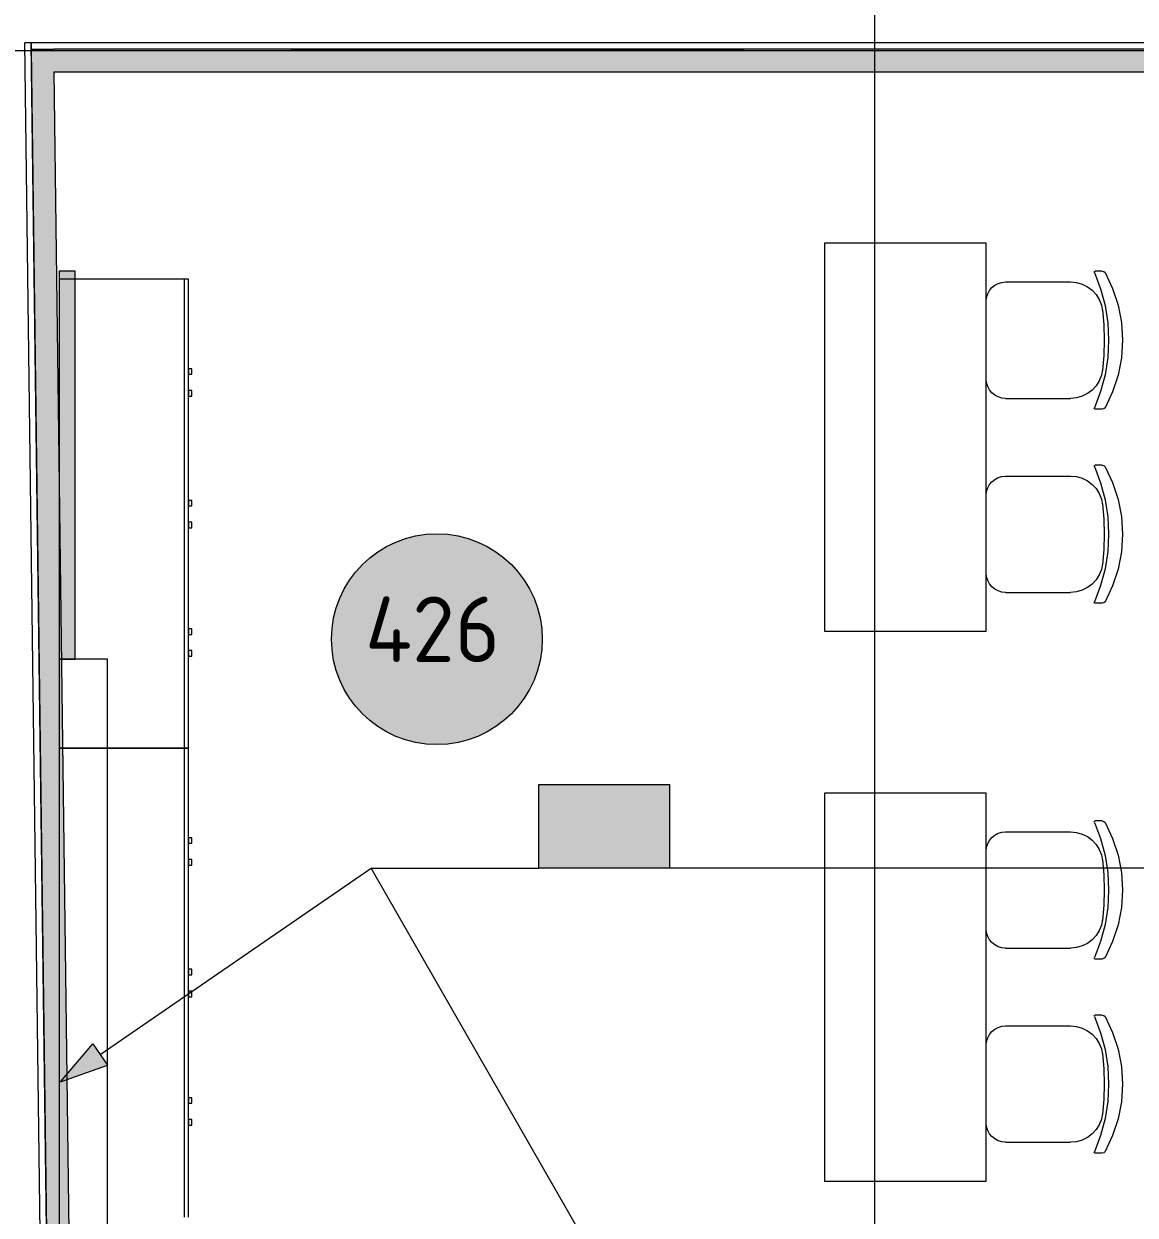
# Model space of a CAD drawing. Header units: millimetres. Extents: x 0 to 1189, y 0 to 841.
# Drawn here: x 378.85 to 413.22, y 334.86 to 371.69 of the extents above; entities that cross this region are included whole.
import ezdxf

# ---------------------------------------------------------------- set-up
doc = ezdxf.new("R2010")
doc.units = ezdxf.units.MM

msp = doc.modelspace()

# ---------------------------------------------------------------- hatches: boundary and pattern name
at = {"true_color": 0xf1d696}
h = msp.add_hatch(color=41, dxfattribs=at)
h.dxf.hatch_style = 2
h.paths.add_polyline_path([(379.076579, 370.904337), (379.77658, 370.904337), (379.78558, 370.204336)])
h = msp.add_hatch(color=41, dxfattribs=at)
h.dxf.hatch_style = 2
h.paths.add_polyline_path([(379.78558, 370.204336), (379.085579, 370.204336), (379.076579, 370.904337)])
h = msp.add_hatch(color=41, dxfattribs=at)
h.dxf.hatch_style = 2
h.paths.add_polyline_path([(379.78558, 370.204336), (379.77658, 370.904337), (449.193686, 370.904337), (449.193686, 370.204336)])
h = msp.add_hatch(color=41, dxfattribs=at)
h.dxf.hatch_style = 2
h.paths.add_polyline_path([(379.78558, 370.204336), (380.533581, 312.805249), (379.83358, 312.804249), (379.085579, 370.204336)])
at = {"true_color": 0x999999}
h = msp.add_hatch(color=253, dxfattribs=at)
h.dxf.hatch_style = 2
h.paths.add_polyline_path([(379.93958, 352.050309), (379.93958, 364.050327), (380.439581, 364.050327), (380.439581, 352.050309)])
at = {"true_color": 0xffffff}
h = msp.add_hatch(color=7, dxfattribs=at)
edge = h.paths.add_edge_path()
edge.add_arc((391.624598, 352.665809), 3.260255, 0, 360)
h = msp.add_hatch(color=7, dxfattribs=at)
h.dxf.hatch_style = 2
h.paths.add_polyline_path([(394.775603, 348.174303), (398.815609, 348.174303), (398.815609, 345.586299), (394.775603, 345.586299)])
h = msp.add_hatch(color=7, dxfattribs=at)
h.dxf.hatch_style = 2
h.paths.add_polyline_path([(394.775603, 348.174303), (398.815609, 348.174303), (398.815609, 345.586299), (394.775603, 345.586299)])
h = msp.add_hatch(color=7, dxfattribs=at)
h.dxf.hatch_style = 2
h.paths.add_polyline_path([(394.775603, 348.174303), (398.815609, 348.174303), (398.815609, 345.586299), (394.775603, 345.586299)])
at = {"true_color": 0x0077b0}
h = msp.add_hatch(color=144, dxfattribs=at)
h.paths.add_polyline_path([(395.987293, 346.776842), (395.987293, 347.583821), (395.957803, 347.740504), (395.868781, 347.871556), (395.740142, 347.957959), (395.583803, 347.987311), (395.427327, 347.957959), (395.296069, 347.871556), (395.208632, 347.740504), (395.180314, 347.583821), (395.180314, 346.776842), (395.208632, 346.620504), (395.296069, 346.491864), (395.427327, 346.402842), (395.583803, 346.373352), (395.740142, 346.402842), (395.868781, 346.491864), (395.957803, 346.620504)])
h.paths.add_polyline_path([(396.187935, 346.776842), (396.176782, 346.656186), (396.143356, 346.54416), (396.087709, 346.441126), (396.009893, 346.347445), (395.918124, 346.270146), (395.816072, 346.215636), (395.704407, 346.183347), (395.583803, 346.17271), (395.462071, 346.183347), (395.350364, 346.215636), (395.248165, 346.270146), (395.154958, 346.347445), (395.077228, 346.441126), (395.02177, 346.54416), (394.988534, 346.656186), (394.977466, 346.776842), (394.977466, 347.583821), (394.988534, 347.705554), (395.02177, 347.817261), (395.077228, 347.91946), (395.154958, 348.012667), (395.248165, 348.090483), (395.350364, 348.14613), (395.462071, 348.179556), (395.583803, 348.190709), (395.704459, 348.179599), (395.816485, 348.146474), (395.919519, 348.091646), (396.0132, 348.015423), (396.089104, 347.921785), (396.143769, 347.818639), (396.176833, 347.705984), (396.187935, 347.583821)])
h = msp.add_hatch(color=144, dxfattribs=at)
h.paths.add_polyline_path([(395.987293, 346.776842), (395.987293, 347.583821), (395.957803, 347.740504), (395.868781, 347.871556), (395.740142, 347.957959), (395.583803, 347.987311), (395.427327, 347.957959), (395.296069, 347.871556), (395.208632, 347.740504), (395.180314, 347.583821), (395.180314, 346.776842), (395.208632, 346.620504), (395.296069, 346.491864), (395.427327, 346.402842), (395.583803, 346.373352), (395.740142, 346.402842), (395.868781, 346.491864), (395.957803, 346.620504)])
h.paths.add_polyline_path([(396.187935, 346.776842), (396.176782, 346.656186), (396.143356, 346.54416), (396.087709, 346.441126), (396.009893, 346.347445), (395.918124, 346.270146), (395.816072, 346.215636), (395.704407, 346.183347), (395.583803, 346.17271), (395.462071, 346.183347), (395.350364, 346.215636), (395.248165, 346.270146), (395.154958, 346.347445), (395.077228, 346.441126), (395.02177, 346.54416), (394.988534, 346.656186), (394.977466, 346.776842), (394.977466, 347.583821), (394.988534, 347.705554), (395.02177, 347.817261), (395.077228, 347.91946), (395.154958, 348.012667), (395.248165, 348.090483), (395.350364, 348.14613), (395.462071, 348.179556), (395.583803, 348.190709), (395.704459, 348.179599), (395.816485, 348.146474), (395.919519, 348.091646), (396.0132, 348.015423), (396.089104, 347.921785), (396.143769, 347.818639), (396.176833, 347.705984), (396.187935, 347.583821)])
h = msp.add_hatch(color=144, dxfattribs=at)
h.paths.add_polyline_path([(395.987293, 346.776842), (395.987293, 347.583821), (395.957803, 347.740504), (395.868781, 347.871556), (395.740142, 347.957959), (395.583803, 347.987311), (395.427327, 347.957959), (395.296069, 347.871556), (395.208632, 347.740504), (395.180314, 347.583821), (395.180314, 346.776842), (395.208632, 346.620504), (395.296069, 346.491864), (395.427327, 346.402842), (395.583803, 346.373352), (395.740142, 346.402842), (395.868781, 346.491864), (395.957803, 346.620504)])
h.paths.add_polyline_path([(396.187935, 346.776842), (396.176782, 346.656186), (396.143356, 346.54416), (396.087709, 346.441126), (396.009893, 346.347445), (395.918124, 346.270146), (395.816072, 346.215636), (395.704407, 346.183347), (395.583803, 346.17271), (395.462071, 346.183347), (395.350364, 346.215636), (395.248165, 346.270146), (395.154958, 346.347445), (395.077228, 346.441126), (395.02177, 346.54416), (394.988534, 346.656186), (394.977466, 346.776842), (394.977466, 347.583821), (394.988534, 347.705554), (395.02177, 347.817261), (395.077228, 347.91946), (395.154958, 348.012667), (395.248165, 348.090483), (395.350364, 348.14613), (395.462071, 348.179556), (395.583803, 348.190709), (395.704459, 348.179599), (395.816485, 348.146474), (395.919519, 348.091646), (396.0132, 348.015423), (396.089104, 347.921785), (396.143769, 347.818639), (396.176833, 347.705984), (396.187935, 347.583821)])
h = msp.add_hatch(color=144, dxfattribs=at)
h.dxf.hatch_style = 2
h.paths.add_polyline_path([(398.410413, 347.8462), (398.178902, 347.614689), (398.108347, 347.583821), (398.03221, 347.609108), (398.006923, 347.685245), (398.035035, 347.7558), (398.430256, 348.151022), (398.471046, 348.180374), (398.511836, 348.190709), (398.587973, 348.165147), (398.61326, 348.088734), (398.61326, 346.271378), (398.587973, 346.196619), (398.511836, 346.17271), (398.4357, 346.196619), (398.410413, 346.271378)])
h = msp.add_hatch(color=144, dxfattribs=at)
h.dxf.hatch_style = 2
h.paths.add_polyline_path([(398.410413, 347.8462), (398.178902, 347.614689), (398.108347, 347.583821), (398.03221, 347.609108), (398.006923, 347.685245), (398.035035, 347.7558), (398.430256, 348.151022), (398.471046, 348.180374), (398.511836, 348.190709), (398.587973, 348.165147), (398.61326, 348.088734), (398.61326, 346.271378), (398.587973, 346.196619), (398.511836, 346.17271), (398.4357, 346.196619), (398.410413, 346.271378)])
h = msp.add_hatch(color=144, dxfattribs=at)
h.dxf.hatch_style = 2
h.paths.add_polyline_path([(398.410413, 347.8462), (398.178902, 347.614689), (398.108347, 347.583821), (398.03221, 347.609108), (398.006923, 347.685245), (398.035035, 347.7558), (398.430256, 348.151022), (398.471046, 348.180374), (398.511836, 348.190709), (398.587973, 348.165147), (398.61326, 348.088734), (398.61326, 346.271378), (398.587973, 346.196619), (398.511836, 346.17271), (398.4357, 346.196619), (398.410413, 346.271378)])
h = msp.add_hatch(color=144, dxfattribs=at)
h.dxf.hatch_style = 2
h.paths.add_polyline_path([(397.500833, 346.674867), (396.693854, 346.674867), (396.617717, 346.70043), (396.59243, 346.776842), (396.617717, 346.852979), (396.693854, 346.878266), (397.500833, 346.878266), (397.57697, 346.852979), (397.602257, 346.776842), (397.57697, 346.70043)])
h = msp.add_hatch(color=144, dxfattribs=at)
h.dxf.hatch_style = 2
h.paths.add_polyline_path([(397.500833, 346.674867), (396.693854, 346.674867), (396.617717, 346.70043), (396.59243, 346.776842), (396.617717, 346.852979), (396.693854, 346.878266), (397.500833, 346.878266), (397.57697, 346.852979), (397.602257, 346.776842), (397.57697, 346.70043)])
h = msp.add_hatch(color=144, dxfattribs=at)
h.dxf.hatch_style = 2
h.paths.add_polyline_path([(397.500833, 346.674867), (396.693854, 346.674867), (396.617717, 346.70043), (396.59243, 346.776842), (396.617717, 346.852979), (396.693854, 346.878266), (397.500833, 346.878266), (397.57697, 346.852979), (397.602257, 346.776842), (397.57697, 346.70043)])
h = msp.add_hatch(color=144, dxfattribs=at)
h.dxf.hatch_style = 2
h.paths.add_polyline_path([(379.982581, 338.980289), (380.986582, 340.15529), (381.439583, 339.496289)])

# ---------------------------------------------------------------- linework, layer by layer
at = {"color": 7, "lineweight": 0}
for points in [[(405.172619, 237.695134), (405.172619, 501.006536)], [(379.076579, 371.106338), (378.876579, 371.104338)], [(434.867664, 371.104338), (378.876579, 371.104338)], [(379.64558, 311.904247), (378.876579, 371.104338)], [(379.84258, 312.104248), (379.076579, 371.106338)], [(379.076579, 371.104338), (379.076579, 370.904337)], [(202.529309, 370.871337), (863.72632, 370.871337)], [(202.529309, 370.871337), (863.72632, 370.871337)], [(379.076579, 370.904337), (379.77658, 370.904337)], [(379.076579, 370.904337), (379.84258, 312.104248)], [(449.193686, 370.904337), (379.77658, 370.904337)], [(387.116591, 370.904337), (401.116613, 370.904337)], [(380.533581, 312.805249), (379.78558, 370.204336)], [(379.78558, 370.204336), (449.193686, 370.204336)], [(388.364593, 352.665309), (388.381418, 352.998728), (388.430802, 353.322516), (388.511109, 353.635032), (388.620703, 353.93464), (388.757947, 354.219698), (388.921206, 354.488568), (389.108842, 354.739611), (389.31922, 354.971188), (389.550703, 355.181659), (389.801656, 355.369386), (390.070442, 355.532729), (390.355425, 355.670048), (390.654968, 355.779706), (390.967435, 355.860062), (391.291191, 355.909478), (391.624598, 355.926314), (391.958006, 355.909478), (392.281761, 355.860062), (392.594229, 355.779706), (392.893772, 355.670048), (393.178755, 355.532729), (393.447541, 355.369386), (393.698493, 355.181659), (393.929977, 354.971188), (394.140355, 354.739611), (394.327991, 354.488568), (394.491249, 354.219698), (394.628494, 353.93464), (394.738087, 353.635032), (394.818394, 353.322516), (394.867778, 352.998728), (394.884603, 352.665309)], [(394.884603, 352.665309), (394.867778, 352.332067), (394.818394, 352.008433), (394.738087, 351.69605), (394.628494, 351.396558), (394.491249, 351.111596), (394.327991, 350.842807), (394.140355, 350.59183), (393.929977, 350.360306), (393.698493, 350.149876), (393.447541, 349.96218), (393.178755, 349.79886), (392.893772, 349.661555), (392.594229, 349.551906), (392.281761, 349.471555), (391.958006, 349.42214), (391.624598, 349.405305), (391.291191, 349.42214), (390.967435, 349.471555), (390.654968, 349.551906), (390.355425, 349.661555), (390.070442, 349.79886), (389.801656, 349.96218), (389.550703, 350.149876), (389.31922, 350.360306), (389.108842, 350.59183), (388.921206, 350.842807), (388.757947, 351.111596), (388.620703, 351.396558), (388.511109, 351.69605), (388.430802, 352.008433), (388.381418, 352.332067), (388.364593, 352.665309)]]:
    msp.add_lwpolyline(points, dxfattribs=at)
at = {"color": 253, "lineweight": 0, "true_color": 0x999999}
for points in [[(403.614617, 364.910328), (403.614617, 352.91031)], [(408.614624, 364.910328), (403.614617, 364.910328)], [(408.614624, 352.91031), (408.614624, 364.910328)], [(380.439581, 364.050327), (379.93958, 364.050327)], [(379.93958, 364.050327), (379.93958, 352.050309)], [(380.439581, 352.050309), (380.439581, 364.050327)], [(411.961629, 364.002327), (411.957629, 364.016327), (411.966629, 364.037327), (411.987629, 364.046327)], [(411.961629, 364.002327), (411.957629, 364.016327), (411.966629, 364.037327), (411.987629, 364.046327)], [(411.961629, 364.002327), (412.151989, 363.498842), (412.289005, 362.9797), (412.371833, 362.449121), (412.39963, 361.911324), (412.371833, 361.37337), (412.289005, 360.842447), (412.151989, 360.322962), (411.961629, 359.81932)], [(411.961629, 364.002327), (412.151989, 363.498842), (412.289005, 362.9797), (412.371833, 362.449121), (412.39963, 361.911324), (412.371833, 361.37337), (412.289005, 360.842447), (412.151989, 360.322962), (411.961629, 359.81932)], [(412.20463, 364.046327), (411.987629, 364.046327)], [(412.20463, 364.046327), (411.987629, 364.046327)], [(412.20463, 364.046327), (412.253505, 364.033702), (412.28963, 363.999327)], [(412.20463, 364.046327), (412.253505, 364.033702), (412.28963, 363.999327)], [(412.28963, 363.999327), (412.523349, 363.506154), (412.692381, 362.98945), (412.795037, 362.455684), (412.829631, 361.911324), (412.795037, 361.366542), (412.692381, 360.832822), (412.523349, 360.316352), (412.28963, 359.82332)], [(412.28963, 363.999327), (412.523349, 363.506154), (412.692381, 362.98945), (412.795037, 362.455684), (412.829631, 361.911324), (412.795037, 361.366542), (412.692381, 360.832822), (412.523349, 360.316352), (412.28963, 359.82332)], [(383.939587, 363.800327), (379.93958, 363.800327)], [(379.93958, 363.800327), (379.93958, 349.300304)], [(383.818586, 349.300304), (383.818586, 363.800327)], [(383.939587, 349.300304), (383.939587, 363.800327)], [(408.614624, 363.111325), (408.626829, 363.23214), (408.661827, 363.344716), (408.717193, 363.446629), (408.7905, 363.535451), (408.879322, 363.608758), (408.981234, 363.664123), (409.093811, 363.699121), (409.214625, 363.711326)], [(408.614624, 363.111325), (408.626829, 363.23214), (408.661827, 363.344716), (408.717193, 363.446629), (408.7905, 363.535451), (408.879322, 363.608758), (408.981234, 363.664123), (409.093811, 363.699121), (409.214625, 363.711326)], [(409.214625, 363.711326), (411.217628, 363.711326)], [(409.214625, 363.711326), (411.217628, 363.711326)], [(411.217628, 363.711326), (411.405865, 363.693613), (411.582769, 363.642561), (411.744885, 363.561297), (411.888754, 363.452951), (412.01092, 363.320652), (412.107926, 363.167529), (412.176315, 362.99671), (412.21263, 362.811325)], [(411.217628, 363.711326), (411.405865, 363.693613), (411.582769, 363.642561), (411.744885, 363.561297), (411.888754, 363.452951), (412.01092, 363.320652), (412.107926, 363.167529), (412.176315, 362.99671), (412.21263, 362.811325)], [(408.614624, 360.709322), (408.614624, 363.111325)], [(408.614624, 360.709322), (408.614624, 363.111325)], [(412.20763, 362.852325), (412.249505, 362.382199), (412.26363, 361.911324), (412.249505, 361.439573), (412.20763, 360.969322)], [(412.20763, 362.852325), (412.249505, 362.382199), (412.26363, 361.911324), (412.249505, 361.439573), (412.20763, 360.969322)], [(383.939587, 361.029322), (383.939587, 360.856322)], [(384.041587, 361.029322), (383.939587, 361.029322)], [(384.041587, 360.856322), (384.041587, 361.029322)], [(412.21263, 361.011322), (412.176315, 360.825937), (412.107926, 360.655119), (412.01092, 360.501995), (411.888754, 360.369696), (411.744885, 360.26135), (411.582769, 360.180087), (411.405865, 360.129034), (411.217628, 360.111321)], [(412.21263, 361.011322), (412.176315, 360.825937), (412.107926, 360.655119), (412.01092, 360.501995), (411.888754, 360.369696), (411.744885, 360.26135), (411.582769, 360.180087), (411.405865, 360.129034), (411.217628, 360.111321)], [(383.939587, 360.856322), (384.041587, 360.856322)], [(409.214625, 360.111321), (409.093811, 360.123485), (408.981234, 360.158383), (408.879322, 360.213626), (408.7905, 360.286821), (408.717193, 360.375579), (408.661827, 360.477509), (408.626829, 360.59022), (408.614624, 360.711322)], [(409.214625, 360.111321), (409.093811, 360.123485), (408.981234, 360.158383), (408.879322, 360.213626), (408.7905, 360.286821), (408.717193, 360.375579), (408.661827, 360.477509), (408.626829, 360.59022), (408.614624, 360.711322)], [(383.939587, 360.353321), (383.939587, 360.179321)], [(384.041587, 360.353321), (383.939587, 360.353321)], [(384.041587, 360.179321), (384.041587, 360.353321)], [(383.939587, 360.179321), (384.041587, 360.179321)], [(409.214625, 360.111321), (411.217628, 360.111321)], [(409.214625, 360.111321), (411.217628, 360.111321)], [(411.987629, 359.77632), (411.966629, 359.784945), (411.957629, 359.80632), (411.961629, 359.81932)], [(411.987629, 359.77632), (411.966629, 359.784945), (411.957629, 359.80632), (411.961629, 359.81932)], [(412.20463, 359.77632), (411.987629, 359.77632)], [(412.20463, 359.77632), (411.987629, 359.77632)], [(412.28963, 359.82332), (412.253505, 359.78857), (412.20463, 359.77632)], [(412.28963, 359.82332), (412.253505, 359.78857), (412.20463, 359.77632)], [(411.961629, 358.002318), (411.957629, 358.016318), (411.966629, 358.037318), (411.987629, 358.046318)], [(411.961629, 358.002318), (411.957629, 358.016318), (411.966629, 358.037318), (411.987629, 358.046318)], [(412.20463, 358.046318), (411.987629, 358.046318)], [(412.20463, 358.046318), (411.987629, 358.046318)], [(412.20463, 358.046318), (412.253505, 358.033693), (412.28963, 357.999318)], [(412.20463, 358.046318), (412.253505, 358.033693), (412.28963, 357.999318)], [(408.614624, 357.111316), (408.626829, 357.232131), (408.661827, 357.344707), (408.717193, 357.44662), (408.7905, 357.535442), (408.879322, 357.608749), (408.981234, 357.664114), (409.093811, 357.699112), (409.214625, 357.711317)], [(408.614624, 357.111316), (408.626829, 357.232131), (408.661827, 357.344707), (408.717193, 357.44662), (408.7905, 357.535442), (408.879322, 357.608749), (408.981234, 357.664114), (409.093811, 357.699112), (409.214625, 357.711317)], [(409.214625, 357.711317), (411.217628, 357.711317)], [(409.214625, 357.711317), (411.217628, 357.711317)], [(411.217628, 357.711317), (411.405865, 357.693604), (411.582769, 357.642551), (411.744885, 357.561288), (411.888754, 357.452942), (412.01092, 357.320643), (412.107926, 357.167519), (412.176315, 356.996701), (412.21263, 356.811316)], [(411.217628, 357.711317), (411.405865, 357.693604), (411.582769, 357.642551), (411.744885, 357.561288), (411.888754, 357.452942), (412.01092, 357.320643), (412.107926, 357.167519), (412.176315, 356.996701), (412.21263, 356.811316)], [(411.961629, 358.002318), (412.151989, 357.498832), (412.289005, 356.979691), (412.371833, 356.449112), (412.39963, 355.911314), (412.371833, 355.373361), (412.289005, 354.842438), (412.151989, 354.322953), (411.961629, 353.819311)], [(411.961629, 358.002318), (412.151989, 357.498832), (412.289005, 356.979691), (412.371833, 356.449112), (412.39963, 355.911314), (412.371833, 355.373361), (412.289005, 354.842438), (412.151989, 354.322953), (411.961629, 353.819311)], [(412.28963, 357.999318), (412.523349, 357.506145), (412.692381, 356.989441), (412.795037, 356.455675), (412.829631, 355.911314), (412.795037, 355.366532), (412.692381, 354.832813), (412.523349, 354.316343), (412.28963, 353.823311)], [(412.28963, 357.999318), (412.523349, 357.506145), (412.692381, 356.989441), (412.795037, 356.455675), (412.829631, 355.911314), (412.795037, 355.366532), (412.692381, 354.832813), (412.523349, 354.316343), (412.28963, 353.823311)], [(383.939587, 356.959316), (383.939587, 356.785316)], [(384.041587, 356.959316), (383.939587, 356.959316)], [(384.041587, 356.785316), (384.041587, 356.959316)], [(408.614624, 354.709313), (408.614624, 357.111316)], [(408.614624, 354.709313), (408.614624, 357.111316)], [(383.939587, 356.785316), (384.041587, 356.785316)], [(412.20763, 356.852316), (412.249505, 356.38219), (412.26363, 355.911314), (412.249505, 355.439564), (412.20763, 354.969313)], [(412.20763, 356.852316), (412.249505, 356.38219), (412.26363, 355.911314), (412.249505, 355.439564), (412.20763, 354.969313)], [(383.939587, 356.282315), (383.939587, 356.109315)], [(384.041587, 356.282315), (383.939587, 356.282315)], [(384.041587, 356.109315), (384.041587, 356.282315)], [(383.939587, 356.109315), (384.041587, 356.109315)], [(412.21263, 355.011313), (412.176315, 354.825928), (412.107926, 354.655109), (412.01092, 354.501986), (411.888754, 354.369687), (411.744885, 354.261341), (411.582769, 354.180077), (411.405865, 354.129025), (411.217628, 354.111312)], [(412.21263, 355.011313), (412.176315, 354.825928), (412.107926, 354.655109), (412.01092, 354.501986), (411.888754, 354.369687), (411.744885, 354.261341), (411.582769, 354.180077), (411.405865, 354.129025), (411.217628, 354.111312)], [(409.214625, 354.111312), (409.093811, 354.123476), (408.981234, 354.158374), (408.879322, 354.213617), (408.7905, 354.286812), (408.717193, 354.37557), (408.661827, 354.4775), (408.626829, 354.590211), (408.614624, 354.711313)], [(409.214625, 354.111312), (409.093811, 354.123476), (408.981234, 354.158374), (408.879322, 354.213617), (408.7905, 354.286812), (408.717193, 354.37557), (408.661827, 354.4775), (408.626829, 354.590211), (408.614624, 354.711313)], [(409.214625, 354.111312), (411.217628, 354.111312)], [(409.214625, 354.111312), (411.217628, 354.111312)], [(411.987629, 353.776311), (411.966629, 353.784936), (411.957629, 353.806311), (411.961629, 353.819311)], [(411.987629, 353.776311), (411.966629, 353.784936), (411.957629, 353.806311), (411.961629, 353.819311)], [(412.20463, 353.776311), (411.987629, 353.776311)], [(412.20463, 353.776311), (411.987629, 353.776311)], [(412.28963, 353.823311), (412.253505, 353.788561), (412.20463, 353.776311)], [(412.28963, 353.823311), (412.253505, 353.788561), (412.20463, 353.776311)], [(383.939587, 352.99031), (383.939587, 352.81631)], [(384.041587, 352.99031), (383.939587, 352.99031)], [(384.041587, 352.81631), (384.041587, 352.99031)], [(403.614617, 352.91031), (408.614624, 352.91031)], [(383.939587, 352.81631), (384.041587, 352.81631)], [(383.939587, 352.313309), (383.939587, 352.140309)], [(384.041587, 352.313309), (383.939587, 352.313309)], [(384.041587, 352.140309), (384.041587, 352.313309)], [(381.439583, 352.050309), (379.93958, 352.050309)], [(379.93958, 352.050309), (379.93958, 332.050278)], [(379.93958, 352.050309), (380.439581, 352.050309)], [(381.439583, 332.050278), (381.439583, 352.050309)], [(383.939587, 352.140309), (384.041587, 352.140309)], [(383.939587, 349.300304), (379.93958, 349.300304)], [(379.93958, 349.300304), (379.93958, 334.800282)], [(379.93958, 349.300304), (383.939587, 349.300304)], [(383.818586, 334.800282), (383.818586, 349.300304)], [(383.939587, 334.800282), (383.939587, 349.300304)], [(403.614617, 347.910302), (403.614617, 335.910284)], [(408.614624, 347.910302), (403.614617, 347.910302)], [(408.614624, 335.910284), (408.614624, 347.910302)], [(411.961629, 347.002301), (411.957629, 347.016301), (411.966629, 347.037301), (411.987629, 347.046301)], [(411.961629, 347.002301), (411.957629, 347.016301), (411.966629, 347.037301), (411.987629, 347.046301)], [(411.961629, 347.002301), (412.151989, 346.498816), (412.289005, 345.979674), (412.371833, 345.449095), (412.39963, 344.911298), (412.371833, 344.373344), (412.289005, 343.842421), (412.151989, 343.322936), (411.961629, 342.819294)], [(411.961629, 347.002301), (412.151989, 346.498816), (412.289005, 345.979674), (412.371833, 345.449095), (412.39963, 344.911298), (412.371833, 344.373344), (412.289005, 343.842421), (412.151989, 343.322936), (411.961629, 342.819294)], [(412.20463, 347.046301), (411.987629, 347.046301)], [(412.20463, 347.046301), (411.987629, 347.046301)], [(412.20463, 347.046301), (412.253505, 347.033676), (412.28963, 346.999301)], [(412.20463, 347.046301), (412.253505, 347.033676), (412.28963, 346.999301)], [(412.28963, 346.999301), (412.523349, 346.506128), (412.692381, 345.989424), (412.795037, 345.455658), (412.829631, 344.911298), (412.795037, 344.366516), (412.692381, 343.832796), (412.523349, 343.316326), (412.28963, 342.823294)], [(412.28963, 346.999301), (412.523349, 346.506128), (412.692381, 345.989424), (412.795037, 345.455658), (412.829631, 344.911298), (412.795037, 344.366516), (412.692381, 343.832796), (412.523349, 343.316326), (412.28963, 342.823294)], [(408.614624, 346.111299), (408.626829, 346.232114), (408.661827, 346.34469), (408.717193, 346.446603), (408.7905, 346.535425), (408.879322, 346.608732), (408.981234, 346.664097), (409.093811, 346.699095), (409.214625, 346.7113)], [(408.614624, 346.111299), (408.626829, 346.232114), (408.661827, 346.34469), (408.717193, 346.446603), (408.7905, 346.535425), (408.879322, 346.608732), (408.981234, 346.664097), (409.093811, 346.699095), (409.214625, 346.7113)], [(409.214625, 346.7113), (411.217628, 346.7113)], [(409.214625, 346.7113), (411.217628, 346.7113)], [(411.217628, 346.7113), (411.405865, 346.693587), (411.582769, 346.642535), (411.744885, 346.561271), (411.888754, 346.452925), (412.01092, 346.320626), (412.107926, 346.167503), (412.176315, 345.996684), (412.21263, 345.811299)], [(411.217628, 346.7113), (411.405865, 346.693587), (411.582769, 346.642535), (411.744885, 346.561271), (411.888754, 346.452925), (412.01092, 346.320626), (412.107926, 346.167503), (412.176315, 345.996684), (412.21263, 345.811299)], [(383.939587, 346.5293), (383.939587, 346.3563)], [(384.041587, 346.5293), (383.939587, 346.5293)], [(383.939587, 346.3563), (384.041587, 346.3563)], [(384.041587, 346.3563), (384.041587, 346.5293)], [(408.614624, 343.709296), (408.614624, 346.111299)], [(408.614624, 343.709296), (408.614624, 346.111299)], [(383.939587, 345.853299), (383.939587, 345.679299)], [(384.041587, 345.853299), (383.939587, 345.853299)], [(383.939587, 345.679299), (384.041587, 345.679299)], [(384.041587, 345.679299), (384.041587, 345.853299)], [(412.20763, 345.852299), (412.249505, 345.382173), (412.26363, 344.911298), (412.249505, 344.439547), (412.20763, 343.969296)], [(412.20763, 345.852299), (412.249505, 345.382173), (412.26363, 344.911298), (412.249505, 344.439547), (412.20763, 343.969296)], [(409.214625, 343.111295), (409.093811, 343.123459), (408.981234, 343.158357), (408.879322, 343.2136), (408.7905, 343.286795), (408.717193, 343.375553), (408.661827, 343.477483), (408.626829, 343.590194), (408.614624, 343.711296)], [(409.214625, 343.111295), (409.093811, 343.123459), (408.981234, 343.158357), (408.879322, 343.2136), (408.7905, 343.286795), (408.717193, 343.375553), (408.661827, 343.477483), (408.626829, 343.590194), (408.614624, 343.711296)], [(412.21263, 344.011296), (412.176315, 343.825911), (412.107926, 343.655093), (412.01092, 343.501969), (411.888754, 343.36967), (411.744885, 343.261324), (411.582769, 343.180061), (411.405865, 343.129008), (411.217628, 343.111295)], [(412.21263, 344.011296), (412.176315, 343.825911), (412.107926, 343.655093), (412.01092, 343.501969), (411.888754, 343.36967), (411.744885, 343.261324), (411.582769, 343.180061), (411.405865, 343.129008), (411.217628, 343.111295)], [(409.214625, 343.111295), (411.217628, 343.111295)], [(409.214625, 343.111295), (411.217628, 343.111295)], [(411.987629, 342.776294), (411.966629, 342.784919), (411.957629, 342.806294), (411.961629, 342.819294)], [(411.987629, 342.776294), (411.966629, 342.784919), (411.957629, 342.806294), (411.961629, 342.819294)], [(412.20463, 342.776294), (411.987629, 342.776294)], [(412.20463, 342.776294), (411.987629, 342.776294)], [(412.28963, 342.823294), (412.253505, 342.788544), (412.20463, 342.776294)], [(412.28963, 342.823294), (412.253505, 342.788544), (412.20463, 342.776294)], [(383.939587, 342.459294), (383.939587, 342.285294)], [(384.041587, 342.459294), (383.939587, 342.459294)], [(383.939587, 342.285294), (384.041587, 342.285294)], [(384.041587, 342.285294), (384.041587, 342.459294)], [(383.939587, 341.782293), (383.939587, 341.609293)], [(384.041587, 341.782293), (383.939587, 341.782293)], [(383.939587, 341.609293), (384.041587, 341.609293)], [(384.041587, 341.609293), (384.041587, 341.782293)], [(411.961629, 341.002292), (411.957629, 341.016292), (411.966629, 341.037292), (411.987629, 341.046292)], [(411.961629, 341.002292), (411.957629, 341.016292), (411.966629, 341.037292), (411.987629, 341.046292)], [(411.961629, 341.002292), (412.151989, 340.498807), (412.289005, 339.979665), (412.371833, 339.449086), (412.39963, 338.911288), (412.371833, 338.373335), (412.289005, 337.842412), (412.151989, 337.322927), (411.961629, 336.819285)], [(411.961629, 341.002292), (412.151989, 340.498807), (412.289005, 339.979665), (412.371833, 339.449086), (412.39963, 338.911288), (412.371833, 338.373335), (412.289005, 337.842412), (412.151989, 337.322927), (411.961629, 336.819285)], [(412.20463, 341.046292), (411.987629, 341.046292)], [(412.20463, 341.046292), (411.987629, 341.046292)], [(412.20463, 341.046292), (412.253505, 341.033667), (412.28963, 340.999292)], [(412.20463, 341.046292), (412.253505, 341.033667), (412.28963, 340.999292)], [(412.28963, 340.999292), (412.523349, 340.506119), (412.692381, 339.989415), (412.795037, 339.455649), (412.829631, 338.911288), (412.795037, 338.366506), (412.692381, 337.832787), (412.523349, 337.316317), (412.28963, 336.823285)], [(412.28963, 340.999292), (412.523349, 340.506119), (412.692381, 339.989415), (412.795037, 339.455649), (412.829631, 338.911288), (412.795037, 338.366506), (412.692381, 337.832787), (412.523349, 337.316317), (412.28963, 336.823285)], [(408.614624, 340.11129), (408.626829, 340.232105), (408.661827, 340.344681), (408.717193, 340.446594), (408.7905, 340.535416), (408.879322, 340.608723), (408.981234, 340.664088), (409.093811, 340.699086), (409.214625, 340.711291)], [(408.614624, 340.11129), (408.626829, 340.232105), (408.661827, 340.344681), (408.717193, 340.446594), (408.7905, 340.535416), (408.879322, 340.608723), (408.981234, 340.664088), (409.093811, 340.699086), (409.214625, 340.711291)], [(409.214625, 340.711291), (411.217628, 340.711291)], [(409.214625, 340.711291), (411.217628, 340.711291)], [(411.217628, 340.711291), (411.405865, 340.693578), (411.582769, 340.642525), (411.744885, 340.561262), (411.888754, 340.452916), (412.01092, 340.320617), (412.107926, 340.167494), (412.176315, 339.996675), (412.21263, 339.81129)], [(411.217628, 340.711291), (411.405865, 340.693578), (411.582769, 340.642525), (411.744885, 340.561262), (411.888754, 340.452916), (412.01092, 340.320617), (412.107926, 340.167494), (412.176315, 339.996675), (412.21263, 339.81129)], [(408.614624, 337.709287), (408.614624, 340.11129)], [(408.614624, 337.709287), (408.614624, 340.11129)], [(412.20763, 339.85229), (412.249505, 339.382164), (412.26363, 338.911288), (412.249505, 338.439538), (412.20763, 337.969287)], [(412.20763, 339.85229), (412.249505, 339.382164), (412.26363, 338.911288), (412.249505, 338.439538), (412.20763, 337.969287)], [(383.939587, 338.490288), (383.939587, 338.316288)], [(384.041587, 338.490288), (383.939587, 338.490288)], [(383.939587, 338.316288), (384.041587, 338.316288)], [(384.041587, 338.316288), (384.041587, 338.490288)], [(383.939587, 337.813287), (383.939587, 337.640287)], [(384.041587, 337.813287), (383.939587, 337.813287)], [(384.041587, 337.640287), (384.041587, 337.813287)], [(412.21263, 338.011287), (412.176315, 337.825902), (412.107926, 337.655083), (412.01092, 337.50196), (411.888754, 337.369661), (411.744885, 337.261315), (411.582769, 337.180051), (411.405865, 337.128999), (411.217628, 337.111286)], [(412.21263, 338.011287), (412.176315, 337.825902), (412.107926, 337.655083), (412.01092, 337.50196), (411.888754, 337.369661), (411.744885, 337.261315), (411.582769, 337.180051), (411.405865, 337.128999), (411.217628, 337.111286)], [(383.939587, 337.640287), (384.041587, 337.640287)], [(409.214625, 337.111286), (409.093811, 337.12345), (408.981234, 337.158348), (408.879322, 337.213591), (408.7905, 337.286786), (408.717193, 337.375544), (408.661827, 337.477474), (408.626829, 337.590185), (408.614624, 337.711287)], [(409.214625, 337.111286), (409.093811, 337.12345), (408.981234, 337.158348), (408.879322, 337.213591), (408.7905, 337.286786), (408.717193, 337.375544), (408.661827, 337.477474), (408.626829, 337.590185), (408.614624, 337.711287)], [(409.214625, 337.111286), (411.217628, 337.111286)], [(409.214625, 337.111286), (411.217628, 337.111286)], [(411.987629, 336.776285), (411.966629, 336.78491), (411.957629, 336.806285), (411.961629, 336.819285)], [(411.987629, 336.776285), (411.966629, 336.78491), (411.957629, 336.806285), (411.961629, 336.819285)], [(412.20463, 336.776285), (411.987629, 336.776285)], [(412.20463, 336.776285), (411.987629, 336.776285)], [(412.28963, 336.823285), (412.253505, 336.788535), (412.20463, 336.776285)], [(412.28963, 336.823285), (412.253505, 336.788535), (412.20463, 336.776285)], [(403.614617, 335.910284), (408.614624, 335.910284)]]:
    msp.add_lwpolyline(points, dxfattribs=at)
at = {"color": 144, "lineweight": 0, "true_color": 0x0077b0}
for points in [[(394.775603, 348.174303), (398.815609, 348.174303)], [(394.775603, 345.586299), (394.775603, 348.174303)], [(394.775603, 348.174303), (398.815609, 348.174303)], [(394.775603, 345.586299), (394.775603, 348.174303)], [(394.775603, 348.174303), (398.815609, 348.174303)], [(394.775603, 345.586299), (394.775603, 348.174303)], [(398.815609, 348.174303), (398.815609, 345.586299)], [(398.815609, 348.174303), (398.815609, 345.586299)], [(398.815609, 348.174303), (398.815609, 345.586299)], [(381.212582, 339.82529), (389.591595, 345.586299)], [(389.591595, 345.586299), (394.775603, 345.586299)], [(407.652623, 314.099251), (389.591595, 345.586299)], [(389.591595, 345.586299), (394.775603, 345.586299)], [(398.815609, 345.586299), (394.775603, 345.586299)], [(398.815609, 345.586299), (394.775603, 345.586299)], [(398.815609, 345.586299), (394.775603, 345.586299)], [(424.035648, 345.586299), (398.815609, 345.586299)], [(379.982581, 338.980289), (380.986582, 340.15529)], [(380.986582, 340.15529), (381.439583, 339.496289)], [(379.982581, 338.980289), (381.439583, 339.496289)]]:
    msp.add_lwpolyline(points, dxfattribs=at)

# ---------------------------------------------------------------- texts
at = {"color": 7, "insert": (389.404, 353.985128), "char_height": 2.026853, "attachment_point": 1}
msp.add_mtext('{\\fGOSTCommon|b0|i0|c0;426}', dxfattribs=at)

doc.saveas('drawing.dxf')
